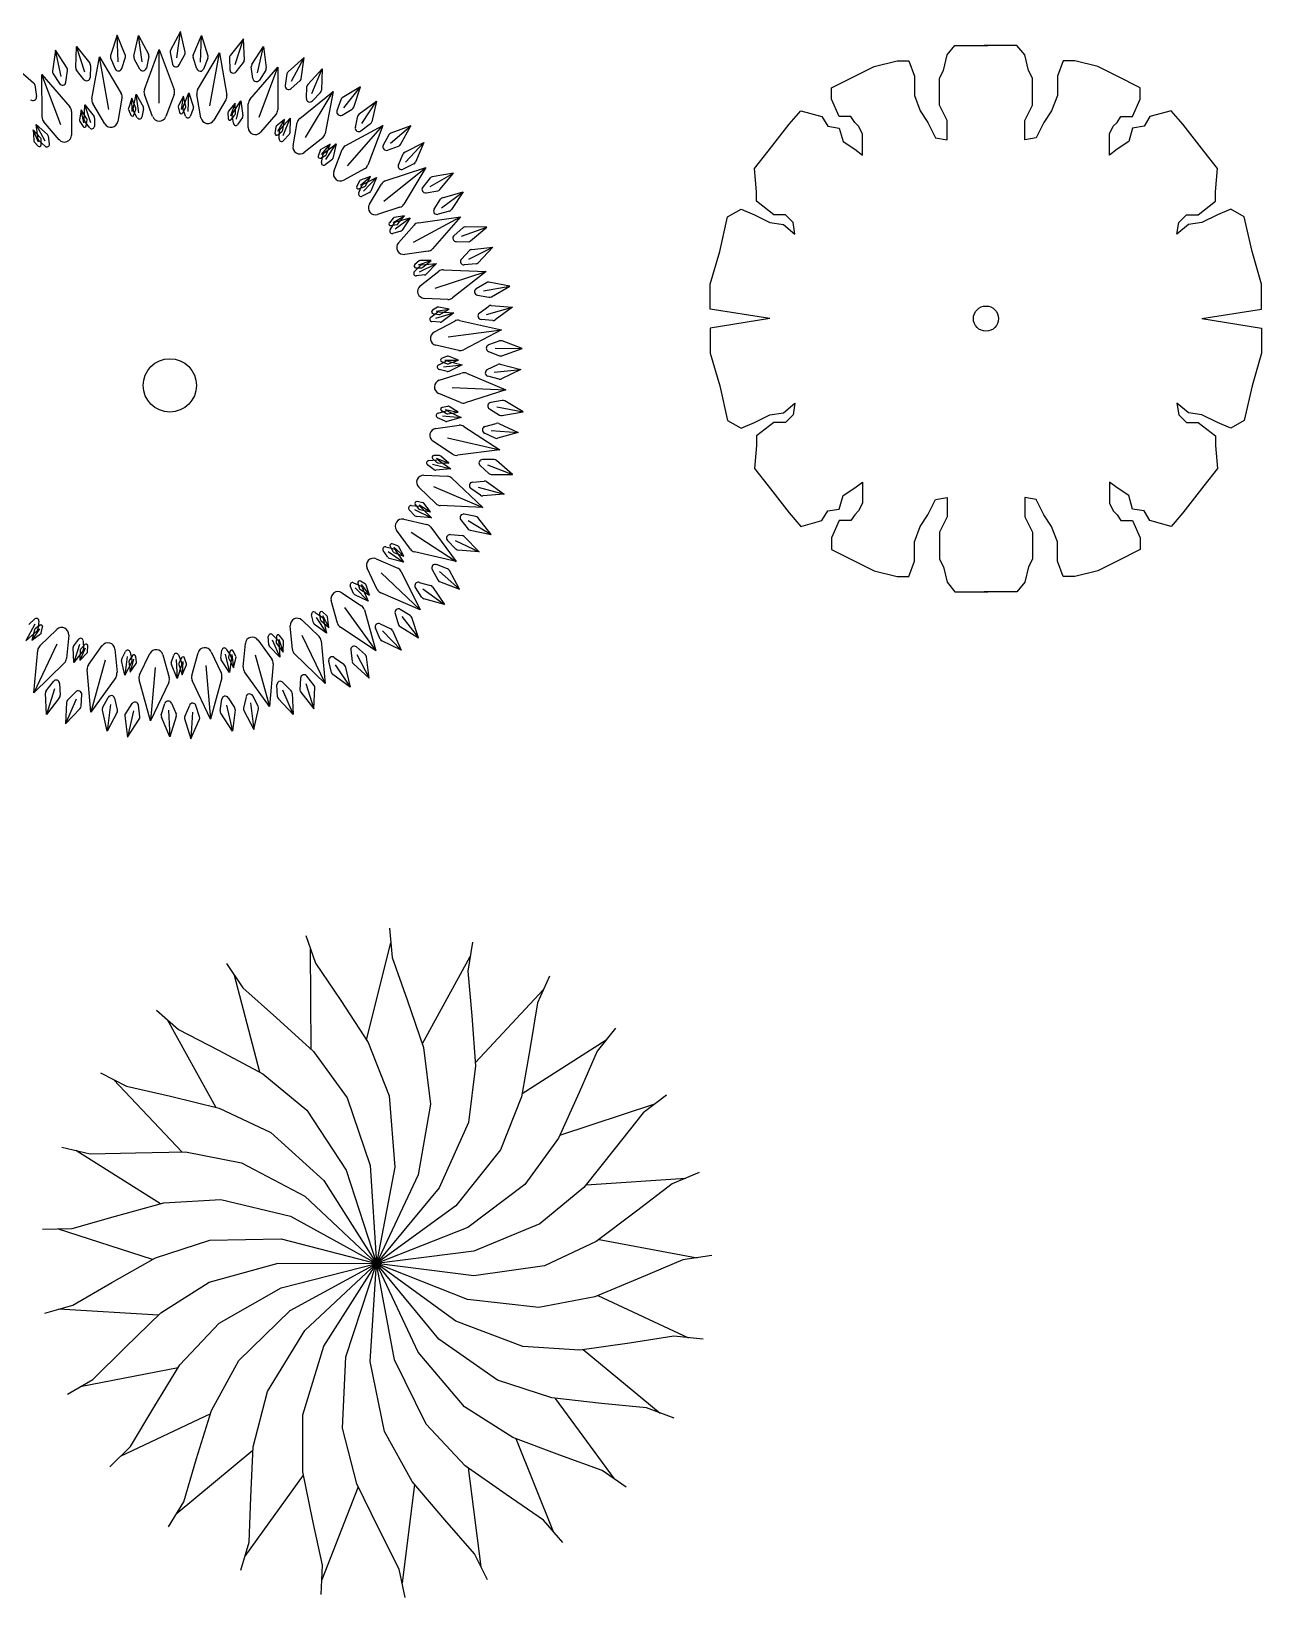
# Model space of a CAD drawing. Extents: x 186.4 to 233.1, y 208.5 to 248.3.
# Drawn here: x 198.89 to 216.5, y 208.46 to 230.87 of the extents above; entities that cross this region are included whole.
import ezdxf

# ---------------------------------------------------------------- set-up
doc = ezdxf.new("R2010")
doc.units = 0
doc.header["$MEASUREMENT"] = 0
doc.layers.get('0').update_dxf_attribs({"linetype": 'CONTINUOUS'})

msp = doc.modelspace()

# ---------------------------------------------------------------- linework, layer by layer
for p, q in [((201.026, 230.873), (200.881, 230.604)), ((200.972, 230.493), (201.026, 230.873)), ((201.091, 230.574), (201.026, 230.873)), ((199.526, 230.349), (199.536, 230.654)), ((199.657, 230.29), (199.536, 230.654)), ((199.536, 230.654), (199.727, 230.416)), ((200.119, 230.819), (200.024, 230.529)), ((200.134, 230.435), (200.119, 230.819)), ((200.236, 230.537), (200.119, 230.819)), ((200.358, 230.516), (200.423, 230.815)), ((200.477, 230.435), (200.423, 230.815)), ((200.423, 230.815), (200.568, 230.546)), ((201.208, 230.533), (201.324, 230.815)), ((201.31, 230.432), (201.324, 230.815)), ((201.324, 230.815), (201.419, 230.525)), ((201.928, 230.765), (201.737, 230.526)), ((201.807, 230.4), (201.928, 230.765)), ((201.939, 230.459), (201.928, 230.765)), ((202.046, 230.397), (202.211, 230.654)), ((202.128, 230.279), (202.211, 230.654)), ((202.211, 230.654), (202.253, 230.351)), ((199.237, 230.604), (199.195, 230.301)), ((199.319, 230.229), (199.237, 230.604)), ((199.402, 230.347), (199.237, 230.604)), ((199.759, 229.908), (199.865, 230.51)), ((200.002, 229.754), (199.865, 230.51)), ((199.865, 230.51), (200.176, 229.983)), ((200.026, 230.494), (200.091, 230.338)), ((200.184, 230.342), (200.237, 230.502)), ((200.444, 230.334), (200.363, 230.482)), ((200.509, 230.041), (200.721, 230.615)), ((200.573, 230.512), (200.537, 230.347)), ((200.721, 229.847), (200.721, 230.615)), ((200.721, 230.615), (200.933, 230.041)), ((200.876, 230.57), (200.912, 230.405)), ((201.005, 230.392), (201.086, 230.54)), ((201.259, 230.338), (201.206, 230.498)), ((201.271, 230.038), (201.582, 230.565)), ((201.418, 230.49), (201.353, 230.334)), ((201.445, 229.809), (201.582, 230.565)), ((201.582, 230.565), (201.688, 229.962)), ((201.726, 230.493), (201.733, 230.324)), ((201.821, 230.295), (201.927, 230.426)), ((202.797, 230.497), (202.566, 230.296)), ((202.612, 230.16), (202.797, 230.497)), ((202.752, 230.194), (202.797, 230.497)), ((198.692, 230.338), (198.923, 230.137)), ((199.311, 229.535), (199.042, 230.254)), ((199.042, 230.254), (199.442, 229.792)), ((199.045, 229.643), (199.042, 230.254)), ((199.202, 230.267), (199.294, 230.125)), ((199.386, 230.146), (199.409, 230.313)), ((199.643, 230.184), (199.537, 230.316)), ((199.738, 230.383), (199.732, 230.214)), ((202.02, 229.899), (202.42, 230.362)), ((202.062, 230.196), (202.038, 230.363)), ((202.15, 229.643), (202.42, 230.362)), ((202.245, 230.317), (202.154, 230.176)), ((202.42, 230.362), (202.417, 229.75)), ((202.549, 230.265), (202.525, 230.098)), ((202.847, 230.114), (203.055, 230.338)), ((202.907, 229.983), (203.055, 230.338)), ((203.055, 230.338), (203.042, 230.032)), ((198.939, 230.106), (198.963, 229.939)), ((200.347, 229.765), (200.392, 229.974)), ((200.43, 229.708), (200.392, 229.974)), ((200.392, 229.974), (200.494, 229.786)), ((200.627, 229.655), (200.509, 229.971)), ((200.933, 229.971), (200.815, 229.655)), ((201.062, 229.795), (201.144, 229.993)), ((201.133, 229.724), (201.144, 229.993)), ((201.144, 229.993), (201.21, 229.79)), ((201.318, 229.637), (201.258, 229.969)), ((202.607, 230.053), (202.735, 230.163)), ((202.732, 229.628), (203.208, 230.012)), ((202.814, 229.353), (203.208, 230.012)), ((202.827, 229.913), (202.833, 230.082)), ((203.029, 230), (202.913, 229.877)), ((203.208, 230.012), (203.096, 229.411)), ((203.603, 230.078), (203.34, 229.921)), ((203.362, 229.779), (203.603, 230.078)), ((203.505, 229.788), (203.603, 230.078)), ((199.602, 229.752), (199.582, 229.6)), ((199.644, 229.564), (199.602, 229.752)), ((199.685, 229.623), (199.602, 229.752)), ((199.649, 229.607), (199.656, 229.821)), ((199.74, 229.566), (199.656, 229.821)), ((199.656, 229.821), (199.789, 229.654)), ((199.944, 229.549), (199.771, 229.839)), ((200.188, 229.915), (200.129, 229.583)), ((200.327, 229.915), (200.28, 229.77)), ((200.28, 229.753), (200.313, 229.675)), ((200.335, 229.724), (200.327, 229.915)), ((200.386, 229.774), (200.327, 229.915)), ((200.407, 229.637), (200.35, 229.741)), ((200.36, 229.677), (200.386, 229.757)), ((200.497, 229.762), (200.472, 229.646)), ((200.994, 229.795), (201.013, 229.713)), ((201.07, 229.947), (200.997, 229.812)), ((201.042, 229.757), (201.07, 229.947)), ((201.059, 229.706), (201.099, 229.78)), ((201.098, 229.659), (201.061, 229.771)), ((201.102, 229.797), (201.07, 229.947)), ((201.209, 229.765), (201.164, 229.656)), ((201.675, 229.894), (201.503, 229.604)), ((201.806, 229.845), (201.71, 229.726)), ((201.745, 229.663), (201.806, 229.845)), ((201.771, 229.697), (201.887, 229.878)), ((201.811, 229.693), (201.806, 229.845)), ((201.829, 229.615), (201.887, 229.878)), ((201.887, 229.878), (201.916, 229.665)), ((201.995, 229.496), (201.995, 229.834)), ((203.318, 229.894), (203.265, 229.734)), ((203.338, 229.675), (203.483, 229.761)), ((203.584, 229.692), (203.829, 229.875)), ((203.62, 229.553), (203.829, 229.875)), ((203.829, 229.875), (203.762, 229.577)), ((199.087, 229.303), (198.958, 229.539)), ((198.958, 229.539), (199.12, 229.399)), ((198.99, 229.327), (198.958, 229.539)), ((199.291, 229.323), (199.069, 229.578)), ((199.466, 229.727), (199.466, 229.389)), ((199.585, 229.583), (199.631, 229.513)), ((199.73, 229.492), (199.656, 229.584)), ((199.677, 229.523), (199.689, 229.606)), ((199.797, 229.631), (199.793, 229.513)), ((201.705, 229.709), (201.708, 229.625)), ((201.752, 229.61), (201.805, 229.676)), ((201.782, 229.557), (201.766, 229.674)), ((201.911, 229.642), (201.846, 229.543)), ((202.392, 229.685), (202.17, 229.43)), ((202.512, 229.614), (202.396, 229.514)), ((202.419, 229.446), (202.512, 229.614)), ((202.451, 229.475), (202.597, 229.631)), ((202.489, 229.463), (202.512, 229.614)), ((202.493, 229.383), (202.597, 229.631)), ((202.597, 229.631), (202.588, 229.417)), ((202.636, 229.237), (202.696, 229.569)), ((203.384, 229.235), (203.922, 229.528)), ((203.416, 228.949), (203.922, 229.528)), ((203.528, 229.498), (203.565, 229.663)), ((203.743, 229.548), (203.607, 229.447)), ((203.922, 229.528), (203.704, 228.956)), ((204.031, 229.271), (204.322, 229.522)), ((204.322, 229.522), (204.035, 229.415)), ((204.174, 229.254), (204.322, 229.522)), ((198.993, 229.285), (198.919, 229.462)), ((198.919, 229.462), (198.925, 229.309)), ((199.023, 229.35), (198.919, 229.462)), ((198.932, 229.293), (198.99, 229.231)), ((199.091, 229.229), (199.001, 229.306)), ((199.033, 229.249), (199.03, 229.334)), ((199.132, 229.377), (199.148, 229.26)), ((202.388, 229.498), (202.376, 229.415)), ((202.417, 229.392), (202.481, 229.447)), ((202.437, 229.334), (202.442, 229.452)), ((202.579, 229.395), (202.498, 229.309)), ((203.06, 229.351), (202.796, 229.14)), ((204.009, 229.392), (203.928, 229.244)), ((204.234, 229.146), (204.508, 229.282)), ((204.245, 229.003), (204.508, 229.282)), ((204.508, 229.282), (204.388, 229.001)), ((203.023, 229.169), (202.996, 229.089)), ((203.032, 229.059), (203.105, 229.102)), ((203.165, 229.26), (203.034, 229.182)), ((203.042, 228.998), (203.067, 229.114)), ((203.044, 229.111), (203.165, 229.26)), ((203.081, 229.134), (203.252, 229.262)), ((203.106, 229.037), (203.252, 229.262)), ((203.116, 229.115), (203.165, 229.26)), ((203.252, 229.262), (203.205, 229.053)), ((203.22, 228.867), (203.339, 229.183)), ((203.989, 229.173), (204.147, 229.231)), ((204.145, 228.965), (204.21, 229.121)), ((203.192, 229.033), (203.097, 228.963)), ((203.658, 228.904), (203.361, 228.744)), ((203.936, 228.445), (204.537, 228.924)), ((203.956, 228.732), (204.537, 228.924)), ((204.364, 228.975), (204.213, 228.901)), ((204.537, 228.924), (204.221, 228.4)), ((204.599, 228.652), (204.93, 228.846)), ((204.93, 228.846), (204.629, 228.792)), ((204.736, 228.609), (204.93, 228.846)), ((203.588, 228.731), (203.548, 228.657)), ((203.577, 228.56), (203.622, 228.669)), ((203.578, 228.621), (203.657, 228.651)), ((203.599, 228.67), (203.745, 228.796)), ((203.745, 228.796), (203.602, 228.742)), ((203.639, 228.686), (203.831, 228.782)), ((203.646, 228.586), (203.831, 228.782)), ((203.671, 228.662), (203.745, 228.796)), ((203.728, 228.399), (203.902, 228.688)), ((203.831, 228.782), (203.747, 228.585)), ((204.599, 228.775), (204.492, 228.643)), ((203.73, 228.567), (203.624, 228.515)), ((204.54, 228.563), (204.706, 228.592)), ((204.656, 228.33), (204.748, 228.471)), ((204.761, 228.349), (205.07, 228.577)), ((204.776, 228.492), (205.07, 228.577)), ((205.07, 228.577), (204.902, 228.322)), ((204.166, 228.357), (203.845, 228.252)), ((204.067, 228.199), (204.014, 228.133)), ((204.067, 228.138), (204.232, 228.235)), ((204.232, 228.235), (204.082, 228.208)), ((204.098, 228.046), (204.314, 228.206)), ((204.109, 228.146), (204.314, 228.206)), ((204.135, 228.117), (204.232, 228.235)), ((204.314, 228.206), (204.197, 228.027)), ((204.358, 227.856), (205.034, 228.219)), ((204.429, 228.134), (205.034, 228.219)), ((205.034, 228.219), (204.63, 227.761)), ((204.874, 228.301), (204.712, 228.255)), ((204.025, 228.033), (204.089, 228.132)), ((204.037, 228.093), (204.12, 228.108)), ((204.177, 228.012), (204.064, 227.98)), ((204.145, 227.847), (204.367, 228.101)), ((205.068, 228.062), (204.94, 227.952)), ((205.047, 227.941), (205.407, 228.073)), ((205.407, 228.073), (205.101, 228.074)), ((205.174, 227.875), (205.407, 228.073)), ((204.568, 227.728), (204.234, 227.682)), ((204.973, 227.864), (205.142, 227.863)), ((205.046, 227.614), (205.162, 227.737)), ((205.152, 227.614), (205.497, 227.783)), ((205.193, 227.752), (205.497, 227.783)), ((205.497, 227.783), (205.286, 227.562)), ((204.371, 227.434), (204.453, 227.52)), ((204.442, 227.59), (204.378, 227.535)), ((204.395, 227.491), (204.479, 227.491)), ((204.432, 227.53), (204.612, 227.596)), ((204.446, 227.434), (204.687, 227.553)), ((204.612, 227.596), (204.459, 227.596)), ((204.474, 227.531), (204.687, 227.553)), ((204.495, 227.497), (204.612, 227.596)), ((204.687, 227.553), (204.54, 227.398)), ((205.255, 227.547), (205.087, 227.53)), ((204.518, 227.387), (204.4, 227.376)), ((204.457, 227.23), (204.721, 227.44)), ((204.668, 227.2), (205.398, 227.438)), ((204.787, 227.462), (205.398, 227.438)), ((205.398, 227.438), (204.918, 227.059)), ((205.404, 227.276), (205.258, 227.191)), ((205.739, 227.227), (205.438, 227.282)), ((204.852, 227.037), (204.515, 227.052)), ((205.274, 227.099), (205.44, 227.068)), ((205.36, 227.161), (205.739, 227.227)), ((205.474, 227.074), (205.739, 227.227)), ((204.606, 226.784), (204.701, 226.854)), ((204.704, 226.924), (204.631, 226.882)), ((204.639, 226.836), (204.722, 226.82)), ((204.679, 226.77), (204.938, 226.844)), ((204.682, 226.867), (204.871, 226.9)), ((204.871, 226.9), (204.721, 226.927)), ((204.724, 226.86), (204.938, 226.844)), ((204.739, 226.823), (204.871, 226.9)), ((204.938, 226.844), (204.765, 226.718)), ((205.301, 226.84), (205.437, 226.94)), ((205.406, 226.821), (205.776, 226.926)), ((205.471, 226.95), (205.776, 226.926)), ((205.776, 226.926), (205.529, 226.746)), ((204.741, 226.711), (204.624, 226.721)), ((204.653, 226.568), (204.951, 226.727)), ((204.856, 226.5), (205.617, 226.604)), ((205.02, 226.737), (205.617, 226.604)), ((205.617, 226.604), (205.077, 226.316)), ((205.495, 226.736), (205.327, 226.75)), ((205.008, 226.307), (204.678, 226.382)), ((205.593, 226.444), (205.435, 226.386)), ((205.914, 226.336), (205.628, 226.444)), ((204.72, 226.102), (204.826, 226.153)), ((204.841, 226.223), (204.762, 226.194)), ((204.762, 226.147), (204.841, 226.117)), ((204.81, 226.17), (205.002, 226.168)), ((204.851, 226.156), (205.058, 226.101)), ((204.858, 226.116), (205.002, 226.168)), ((205.002, 226.168), (204.859, 226.223)), ((205.434, 226.292), (205.592, 226.232)), ((205.53, 226.338), (205.914, 226.336)), ((205.626, 226.232), (205.914, 226.336)), ((204.841, 226.006), (204.726, 226.036)), ((204.728, 225.88), (205.049, 225.984)), ((204.79, 226.075), (205.058, 226.101)), ((205.058, 226.101), (204.865, 226.008)), ((205.119, 225.981), (205.683, 225.744)), ((205.415, 226.033), (205.566, 226.107)), ((205.587, 225.896), (205.424, 225.94)), ((205.514, 225.996), (205.897, 226.033)), ((205.601, 226.11), (205.897, 226.033)), ((205.897, 226.033), (205.621, 225.899)), ((204.915, 225.778), (205.683, 225.744)), ((205.683, 225.744), (205.1, 225.558)), ((205.03, 225.561), (204.72, 225.693)), ((204.852, 225.507), (204.769, 225.493)), ((205, 225.426), (204.869, 225.504)), ((205.447, 225.47), (205.592, 225.383)), ((205.631, 225.591), (205.465, 225.562)), ((205.55, 225.498), (205.927, 225.427)), ((205.927, 225.427), (205.665, 225.585)), ((204.812, 225.294), (204.705, 225.345)), ((204.711, 225.41), (204.825, 225.442)), ((204.76, 225.447), (204.832, 225.403)), ((204.775, 225.372), (205.043, 225.35)), ((204.811, 225.461), (205, 225.426)), ((205.043, 225.35), (204.837, 225.292)), ((204.849, 225.44), (205.043, 225.35)), ((204.849, 225.4), (205, 225.426)), ((205.382, 225.218), (205.544, 225.264)), ((205.579, 225.261), (205.856, 225.132)), ((205.626, 225.376), (205.927, 225.427)), ((204.679, 225.191), (205.014, 225.236)), ((204.845, 225.057), (205.594, 224.886)), ((205.082, 225.22), (205.594, 224.886)), ((205.527, 225.053), (205.374, 225.125)), ((205.473, 225.164), (205.856, 225.132)), ((205.856, 225.132), (205.561, 225.05)), ((204.92, 224.823), (204.638, 225.008)), ((204.734, 224.802), (204.65, 224.803)), ((205.594, 224.886), (204.988, 224.807)), ((204.657, 224.599), (204.561, 224.668)), ((204.578, 224.731), (204.696, 224.742)), ((204.633, 224.759), (204.696, 224.703)), ((204.634, 224.682), (204.894, 224.612)), ((204.894, 224.612), (204.681, 224.593)), ((204.686, 224.764), (204.866, 224.695)), ((204.713, 224.697), (204.866, 224.695)), ((204.719, 224.736), (204.894, 224.612)), ((204.866, 224.695), (204.751, 224.796)), ((205.314, 224.659), (205.44, 224.547)), ((205.516, 224.745), (205.347, 224.746)), ((205.42, 224.668), (205.778, 224.531)), ((205.778, 224.531), (205.548, 224.732)), ((204.508, 224.521), (204.845, 224.506)), ((204.647, 224.36), (205.354, 224.058)), ((204.909, 224.478), (205.354, 224.058)), ((205.204, 224.423), (205.372, 224.439)), ((205.285, 224.353), (205.655, 224.253)), ((205.406, 224.43), (205.655, 224.253)), ((205.473, 224.534), (205.778, 224.531)), ((204.493, 224.129), (204.41, 224.144)), ((204.679, 224.116), (204.435, 224.349)), ((205.317, 224.234), (205.18, 224.332)), ((205.655, 224.253), (205.351, 224.225)), ((204.381, 223.943), (204.298, 224.028)), ((204.327, 224.087), (204.444, 224.077)), ((204.373, 224.029), (204.616, 223.914)), ((204.386, 224.104), (204.438, 224.038)), ((204.616, 223.914), (204.403, 223.932)), ((204.439, 224.099), (204.603, 224)), ((204.453, 224.029), (204.603, 224)), ((204.466, 224.067), (204.616, 223.914)), ((204.603, 224), (204.508, 224.12)), ((205.354, 224.058), (204.743, 224.088)), ((205.252, 223.933), (205.086, 223.965)), ((205.472, 223.675), (205.281, 223.915)), ((204.316, 223.464), (204.117, 223.737)), ((204.22, 223.893), (204.549, 223.817)), ((204.328, 223.709), (204.969, 223.286)), ((204.607, 223.779), (204.969, 223.286)), ((205.037, 223.884), (205.142, 223.752)), ((205.143, 223.875), (205.472, 223.675)), ((205.171, 223.734), (205.472, 223.675)), ((203.964, 223.498), (204.078, 223.467)), ((204.025, 223.505), (204.065, 223.43)), ((204.135, 223.509), (204.056, 223.54)), ((204.076, 223.49), (204.22, 223.363)), ((204.098, 223.453), (204.218, 223.276)), ((204.22, 223.363), (204.148, 223.498)), ((204.965, 223.466), (204.847, 223.587)), ((204.887, 223.672), (205.056, 223.658)), ((204.954, 223.588), (205.301, 223.424)), ((205.087, 223.643), (205.301, 223.424)), ((203.825, 223.326), (204.135, 223.193)), ((203.992, 223.347), (203.926, 223.445)), ((203.999, 223.432), (204.218, 223.276)), ((204.218, 223.276), (204.011, 223.332)), ((204.078, 223.418), (204.22, 223.363)), ((204.969, 223.286), (204.374, 223.425)), ((204.847, 223.181), (204.689, 223.242)), ((205.301, 223.424), (204.996, 223.451)), ((203.672, 222.964), (203.6, 223.008)), ((203.842, 222.887), (203.695, 223.191)), ((203.898, 223.126), (204.453, 222.595)), ((204.185, 223.145), (204.453, 222.595)), ((204.627, 223.172), (204.706, 223.023)), ((204.73, 223.143), (205.017, 222.889)), ((205.017, 222.889), (204.873, 223.158)), ((203.334, 222.839), (203.616, 222.653)), ((203.502, 222.829), (203.455, 222.938)), ((203.502, 222.983), (203.609, 222.933)), ((203.712, 222.719), (203.519, 222.812)), ((203.525, 222.912), (203.712, 222.719)), ((203.563, 222.979), (203.589, 222.898)), ((203.6, 222.885), (203.73, 222.805)), ((203.611, 222.956), (203.73, 222.805)), ((203.626, 222.915), (203.712, 222.719)), ((203.73, 222.805), (203.683, 222.95)), ((204.453, 222.595), (203.892, 222.838)), ((204.481, 222.773), (204.387, 222.913)), ((204.442, 222.989), (204.605, 222.945)), ((204.492, 222.895), (204.805, 222.672)), ((204.633, 222.925), (204.805, 222.672)), ((204.732, 223), (205.017, 222.889)), ((202.955, 222.559), (203.051, 222.49)), ((203.119, 222.51), (203.056, 222.566)), ((203.273, 222.404), (203.182, 222.729)), ((203.371, 222.629), (203.822, 222.008)), ((203.657, 222.596), (203.822, 222.008)), ((204.314, 222.514), (204.17, 222.602)), ((204.805, 222.672), (204.51, 222.753)), ((198.939, 222.391), (198.814, 222.153)), ((198.853, 222.387), (198.942, 222.465)), ((199.015, 222.375), (198.946, 222.326)), ((199, 222.435), (198.985, 222.318)), ((199.034, 222.267), (199.053, 222.349)), ((202.626, 222.03), (202.596, 222.366)), ((202.765, 222.447), (203.008, 222.214)), ((202.928, 222.408), (202.901, 222.523)), ((203.115, 222.262), (202.942, 222.388)), ((202.965, 222.485), (203.115, 222.262)), ((203.015, 222.544), (203.026, 222.46)), ((203.034, 222.445), (203.148, 222.343)), ((203.058, 222.513), (203.148, 222.343)), ((203.065, 222.47), (203.115, 222.262)), ((203.148, 222.343), (203.128, 222.494)), ((203.822, 222.008), (203.314, 222.347)), ((203.881, 222.178), (203.814, 222.332)), ((203.881, 222.397), (204.034, 222.325)), ((204.096, 222.544), (204.147, 222.383)), ((204.169, 222.356), (204.429, 222.196)), ((204.192, 222.498), (204.429, 222.196)), ((204.429, 222.196), (204.335, 222.487)), ((198.973, 222.296), (198.814, 222.153)), ((199.007, 222.322), (198.9, 222.163)), ((198.936, 222.311), (198.9, 222.163)), ((198.9, 222.163), (199.024, 222.252)), ((199.013, 222.082), (199.257, 222.315)), ((199.426, 222.234), (199.395, 221.898)), ((199.497, 222.081), (199.57, 222.174)), ((199.632, 222.154), (199.638, 222.036)), ((201.924, 221.778), (201.954, 222.114)), ((202.134, 222.164), (202.332, 221.89)), ((202.288, 222.096), (202.282, 222.214)), ((202.339, 222.165), (202.446, 221.919)), ((202.342, 222.24), (202.424, 222.155)), ((202.398, 222.214), (202.394, 222.13)), ((202.399, 222.113), (202.493, 221.992)), ((202.434, 222.132), (202.446, 221.919)), ((202.435, 222.175), (202.493, 221.992)), ((202.495, 222.162), (202.443, 222.228)), ((202.493, 221.992), (202.5, 222.145)), ((202.763, 222.234), (203.096, 221.542)), ((203.039, 222.151), (203.096, 221.542)), ((204.182, 222.02), (203.906, 222.153)), ((203.914, 222.296), (204.182, 222.02)), ((204.058, 222.3), (204.182, 222.02)), ((199.258, 222.102), (198.925, 221.41)), ((198.925, 221.41), (198.983, 222.019)), ((199.499, 221.844), (199.489, 222.058)), ((199.581, 222.1), (199.499, 221.844)), ((199.631, 222.013), (199.499, 221.844)), ((199.66, 222.045), (199.583, 221.869)), ((199.592, 222.022), (199.583, 221.869)), ((199.583, 221.869), (199.689, 221.979)), ((199.657, 222.098), (199.599, 222.038)), ((199.696, 221.995), (199.7, 222.08)), ((199.708, 221.809), (199.906, 222.083)), ((200.087, 222.033), (200.117, 221.697)), ((200.184, 221.895), (200.239, 222)), ((200.263, 221.929), (200.229, 221.663)), ((200.339, 221.941), (200.292, 221.871)), ((200.304, 221.991), (200.331, 221.876)), ((200.351, 221.889), (200.307, 221.702)), ((200.395, 221.846), (200.385, 221.93)), ((200.441, 221.665), (200.587, 221.97)), ((200.774, 221.953), (200.863, 221.628)), ((200.894, 221.835), (200.929, 221.948)), ((200.995, 221.951), (201.042, 221.843)), ((201.038, 221.907), (201.004, 221.83)), ((201.11, 221.825), (201.085, 221.905)), ((201.187, 221.655), (201.277, 221.98)), ((201.463, 221.997), (201.609, 221.693)), ((201.603, 221.903), (201.617, 222.02)), ((201.665, 221.962), (201.726, 221.7)), ((201.681, 222.035), (201.747, 221.937)), ((201.732, 222), (201.712, 221.917)), ((201.715, 221.9), (201.786, 221.765)), ((201.753, 221.913), (201.726, 221.7)), ((201.761, 221.955), (201.786, 221.765)), ((201.818, 221.931), (201.778, 222.005)), ((201.786, 221.765), (201.82, 221.914)), ((202.095, 221.954), (202.299, 221.214)), ((202.446, 221.919), (202.298, 222.073)), ((203.096, 221.542), (202.656, 221.967)), ((203.224, 221.915), (203.361, 221.817)), ((203.462, 222.021), (203.483, 221.854)), ((203.671, 221.953), (203.544, 222.065)), ((203.548, 221.958), (203.727, 221.619)), ((203.727, 221.619), (203.687, 221.922)), ((199.365, 221.835), (198.925, 221.41)), ((199.741, 221.133), (199.69, 221.742)), ((199.946, 221.873), (199.741, 221.133)), ((200.229, 221.663), (200.181, 221.871)), ((200.328, 221.852), (200.229, 221.663)), ((200.288, 221.854), (200.307, 221.702)), ((200.307, 221.702), (200.391, 221.829)), ((200.663, 221.771), (200.594, 221.006)), ((200.979, 221.614), (200.895, 221.811)), ((200.965, 221.883), (200.979, 221.614)), ((201.043, 221.818), (200.979, 221.614)), ((201.004, 221.813), (201.049, 221.667)), ((201.059, 221.858), (201.049, 221.667)), ((201.049, 221.667), (201.109, 221.807)), ((201.387, 221.798), (201.456, 221.033)), ((201.726, 221.7), (201.608, 221.879)), ((202.299, 221.214), (201.942, 221.71)), ((202.351, 221.823), (202.299, 221.214)), ((203.185, 221.699), (203.146, 221.863)), ((203.452, 221.491), (203.204, 221.67)), ((203.238, 221.81), (203.452, 221.491)), ((203.381, 221.788), (203.452, 221.491)), ((203.499, 221.823), (203.727, 221.619)), ((199.103, 221.438), (199.207, 221.571)), ((199.222, 221.466), (199.106, 221.1)), ((199.296, 221.543), (199.305, 221.374)), ((200.098, 221.629), (199.741, 221.133)), ((200.594, 221.006), (200.434, 221.596)), ((200.857, 221.558), (200.594, 221.006)), ((201.456, 221.033), (201.193, 221.585)), ((201.616, 221.623), (201.456, 221.033)), ((202.414, 221.352), (202.405, 221.521)), ((202.487, 221.452), (202.64, 221.099)), ((202.491, 221.558), (202.609, 221.437)), ((202.744, 221.62), (202.735, 221.451)), ((202.818, 221.543), (202.934, 221.177)), ((202.937, 221.515), (202.833, 221.648)), ((202.934, 221.177), (202.948, 221.482)), ((199.106, 221.1), (199.092, 221.405)), ((199.294, 221.341), (199.106, 221.1)), ((199.532, 221.317), (199.378, 220.964)), ((199.396, 221.27), (199.378, 220.964)), ((199.527, 221.423), (199.41, 221.302)), ((199.604, 221.217), (199.613, 221.386)), ((199.911, 221.192), (199.99, 221.342)), ((200.024, 221.241), (199.975, 220.86)), ((200.083, 221.33), (200.121, 221.165)), ((200.331, 221.253), (200.238, 221.113)), ((200.444, 221.064), (200.423, 221.232)), ((200.751, 221.095), (200.801, 221.256)), ((200.895, 221.261), (200.962, 221.106)), ((201.153, 221.229), (201.086, 221.075)), ((201.298, 221.064), (201.247, 221.225)), ((201.594, 221.149), (201.615, 221.316)), ((201.683, 221.233), (201.771, 220.86)), ((201.706, 221.337), (201.8, 221.197)), ((201.966, 221.353), (201.928, 221.189)), ((202.025, 221.264), (202.074, 220.883)), ((202.138, 221.216), (202.059, 221.365)), ((202.64, 221.099), (202.428, 221.32)), ((202.623, 221.405), (202.64, 221.099)), ((202.746, 221.418), (202.934, 221.177)), ((199.378, 220.964), (199.59, 221.185)), ((199.975, 220.86), (199.907, 221.158)), ((200.117, 221.131), (199.975, 220.86)), ((200.229, 221.079), (200.267, 220.775)), ((200.355, 221.149), (200.267, 220.775)), ((200.267, 220.775), (200.436, 221.03)), ((200.873, 220.779), (200.752, 221.06)), ((200.853, 221.162), (200.873, 220.779)), ((200.964, 221.071), (200.873, 220.779)), ((201.084, 221.04), (201.175, 220.748)), ((201.195, 221.131), (201.175, 220.748)), ((201.175, 220.748), (201.296, 221.029)), ((201.771, 220.86), (201.602, 221.115)), ((201.808, 221.163), (201.771, 220.86)), ((201.932, 221.154), (202.074, 220.883)), ((202.074, 220.883), (202.142, 221.181)), ((202.819, 217.936), (202.958, 217.539)), ((204.018, 218.039), (204.054, 217.621)), ((202.893, 216.308), (202.888, 217.738)), ((203.685, 216.445), (204.036, 217.83)), ((204.486, 216.38), (205.17, 217.635)), ((205.204, 217.842), (205.135, 217.427)), ((201.683, 217.537), (201.917, 217.188)), ((202.958, 217.539), (203.318, 217.004)), ((204.054, 217.621), (204.269, 217.013)), ((205.135, 217.427), (205.193, 216.785)), ((202.16, 215.98), (201.8, 217.363)), ((201.917, 217.188), (202.399, 216.759)), ((206.305, 217.355), (206.135, 216.971)), ((203.318, 217.004), (203.711, 216.404)), ((204.269, 217.013), (204.501, 216.334)), ((205.245, 216.118), (206.22, 217.163)), ((206.135, 216.971), (206.03, 216.334)), ((200.683, 216.869), (200.996, 216.589)), ((202.399, 216.759), (202.929, 216.276)), ((205.193, 216.785), (205.249, 216.07)), ((201.532, 215.479), (200.839, 216.729)), ((200.996, 216.589), (201.569, 216.293)), ((207.25, 216.61), (206.989, 216.28)), ((201.569, 216.293), (202.203, 215.957)), ((203.711, 216.404), (204.012, 215.643)), ((204.501, 216.334), (204.603, 215.522)), ((206.03, 216.334), (205.907, 215.628)), ((205.915, 215.675), (207.119, 216.445)), ((202.929, 216.276), (203.409, 215.614)), ((205.249, 216.07), (205.146, 215.258)), ((206.989, 216.28), (206.73, 215.689)), ((199.88, 215.973), (200.253, 215.779)), ((201.048, 214.837), (200.066, 215.876)), ((202.203, 215.957), (202.833, 215.435)), ((200.253, 215.779), (200.882, 215.635)), ((200.882, 215.635), (201.579, 215.467)), ((203.409, 215.614), (203.742, 214.645)), ((204.012, 215.643), (204.093, 214.622)), ((205.907, 215.628), (205.605, 214.867)), ((206.73, 215.689), (206.435, 215.036)), ((207.979, 215.653), (207.645, 215.399)), ((201.579, 215.467), (202.319, 215.118)), ((202.833, 215.435), (203.396, 214.579)), ((204.603, 215.522), (204.428, 214.513)), ((206.455, 215.08), (207.812, 215.526)), ((207.645, 215.399), (207.247, 214.891)), ((205.146, 215.258), (204.725, 214.324)), ((202.319, 215.118), (203.077, 214.43)), ((206.435, 215.036), (205.953, 214.374)), ((199.325, 214.905), (199.734, 214.81)), ((200.739, 214.096), (199.53, 214.858)), ((199.734, 214.81), (200.38, 214.827)), ((200.38, 214.827), (201.096, 214.838)), ((201.096, 214.838), (201.9, 214.684)), ((205.605, 214.867), (204.966, 214.067)), ((207.247, 214.891), (206.799, 214.331)), ((201.9, 214.684), (202.806, 214.206)), ((203.396, 214.579), (203.828, 213.243)), ((203.742, 214.645), (203.828, 213.243)), ((204.093, 214.622), (203.828, 213.243)), ((204.428, 214.513), (203.828, 213.243)), ((208.448, 214.545), (208.062, 214.382)), ((203.077, 214.43), (203.828, 213.243)), ((204.725, 214.324), (203.828, 213.243)), ((205.953, 214.374), (205.135, 213.759)), ((206.799, 214.331), (206.168, 213.81)), ((206.829, 214.369), (208.255, 214.464)), ((208.062, 214.382), (207.55, 213.989)), ((200.094, 213.919), (200.786, 214.109)), ((200.786, 214.109), (201.602, 214.159)), ((201.602, 214.159), (202.598, 213.921)), ((202.806, 214.206), (203.828, 213.243)), ((204.966, 214.067), (203.828, 213.243)), ((199.473, 213.743), (200.094, 213.919)), ((202.598, 213.921), (203.828, 213.243)), ((207.55, 213.989), (206.976, 213.559)), ((199.053, 213.733), (199.473, 213.743)), ((200.624, 213.301), (199.263, 213.738)), ((201.444, 213.577), (202.468, 213.594)), ((202.468, 213.594), (203.828, 213.243)), ((205.135, 213.759), (203.828, 213.243)), ((206.168, 213.81), (205.222, 213.418)), ((200.666, 213.325), (201.444, 213.577)), ((205.222, 213.418), (203.828, 213.243)), ((206.976, 213.559), (206.236, 213.211)), ((207.015, 213.587), (208.419, 213.324)), ((200.043, 212.97), (200.666, 213.325)), ((201.436, 212.973), (202.424, 213.245)), ((202.424, 213.245), (203.828, 213.243)), ((202.468, 212.895), (203.828, 213.243)), ((202.597, 212.568), (203.828, 213.243)), ((202.804, 212.283), (203.828, 213.243)), ((203.075, 212.058), (203.828, 213.243)), ((203.393, 211.908), (203.828, 213.243)), ((203.739, 211.841), (203.828, 213.243)), ((204.722, 212.16), (203.828, 213.243)), ((204.425, 211.972), (203.828, 213.243)), ((204.09, 211.863), (203.828, 213.243)), ((205.222, 213.066), (203.828, 213.243)), ((205.134, 212.725), (203.828, 213.243)), ((204.964, 212.416), (203.828, 213.243)), ((206.236, 213.211), (205.222, 213.066)), ((208.212, 213.293), (207.618, 213.04)), ((208.627, 213.355), (208.212, 213.293)), ((199.486, 212.644), (200.043, 212.97)), ((200.745, 212.536), (201.436, 212.973)), ((207.618, 213.04), (206.956, 212.766)), ((201.578, 212.387), (202.468, 212.895)), ((206.152, 212.613), (205.134, 212.725)), ((206.956, 212.766), (206.152, 212.613)), ((207, 212.784), (208.295, 212.18)), ((199.082, 212.53), (199.486, 212.644)), ((200.71, 212.502), (199.284, 212.587)), ((200.23, 212.037), (200.745, 212.536)), ((201.862, 211.854), (202.597, 212.568)), ((201.018, 211.791), (201.578, 212.387)), ((202.269, 211.409), (202.804, 212.283)), ((205.922, 212.055), (204.964, 212.416)), ((199.771, 211.583), (200.23, 212.037)), ((202.774, 211.079), (203.075, 212.058)), ((205.561, 211.572), (204.722, 212.16)), ((206.739, 212.003), (205.922, 212.055)), ((207.449, 212.104), (206.739, 212.003)), ((208.087, 212.202), (207.449, 212.104)), ((208.504, 212.159), (208.087, 212.202)), ((201.467, 211.138), (201.862, 211.854)), ((203.346, 210.885), (203.393, 211.908)), ((203.947, 210.839), (203.739, 211.841)), ((204.541, 210.944), (204.09, 211.863)), ((205.091, 211.193), (204.425, 211.972)), ((206.787, 212.01), (207.891, 211.103)), ((199.408, 211.372), (199.771, 211.583)), ((200.993, 211.75), (199.59, 211.477)), ((200.643, 211.18), (201.018, 211.791)), ((202.065, 210.617), (202.269, 211.409)), ((206.339, 211.318), (205.561, 211.572)), ((200.312, 210.626), (200.643, 211.18)), ((201.256, 210.452), (201.467, 211.138)), ((205.781, 210.754), (205.091, 211.193)), ((207.052, 211.239), (206.339, 211.318)), ((206.387, 211.313), (207.231, 210.16)), ((207.694, 211.175), (207.052, 211.239)), ((208.088, 211.03), (207.694, 211.175)), ((201.453, 211.092), (200.162, 210.479)), ((202.774, 210.261), (202.774, 211.079)), ((205.101, 210.347), (204.541, 210.944)), ((203.548, 210.092), (203.346, 210.885)), ((204.341, 210.121), (203.947, 210.839)), ((206.452, 210.501), (205.781, 210.754)), ((205.826, 210.737), (206.357, 209.41)), ((200.012, 210.331), (200.312, 210.626)), ((202.063, 210.568), (200.965, 209.654)), ((202.031, 209.9), (202.065, 210.617)), ((207.058, 210.279), (206.452, 210.501)), ((201.073, 209.834), (201.256, 210.452)), ((202.919, 209.559), (202.774, 210.261)), ((205.688, 209.935), (205.101, 210.347)), ((205.141, 210.319), (205.324, 208.902)), ((207.404, 210.04), (207.058, 210.279)), ((202.783, 210.213), (201.947, 209.054)), ((203.57, 210.049), (203.048, 208.718)), ((203.864, 209.448), (203.548, 210.092)), ((204.372, 210.085), (204.198, 208.666)), ((204.806, 209.576), (204.341, 210.121)), ((200.856, 209.474), (201.073, 209.834)), ((202.007, 209.255), (202.031, 209.9)), ((206.22, 209.569), (205.688, 209.935)), ((203.056, 208.928), (202.919, 209.559)), ((205.231, 209.09), (204.806, 209.576)), ((206.495, 209.252), (206.22, 209.569)), ((204.154, 208.871), (203.864, 209.448)), ((201.887, 208.853), (202.007, 209.255)), ((203.04, 208.508), (203.056, 208.928)), ((205.418, 208.714), (205.231, 209.09)), ((204.242, 208.461), (204.154, 208.871))]:
    msp.add_line(p, q)
for points in [[(209.461, 226.763), (208.606, 226.899), (208.606, 227.257), (208.744, 227.725), (208.854, 228.221), (209.047, 228.331), (209.24, 228.249), (209.461, 228.138), (209.654, 228.111), (209.819, 227.973), (209.792, 228.138), (209.681, 228.249), (209.516, 228.249), (209.268, 228.441), (209.268, 228.579), (209.24, 228.91), (209.433, 229.157), (209.736, 229.543), (209.902, 229.736), (210.205, 229.653), (210.288, 229.515), (210.453, 229.488), (210.509, 229.295), (210.674, 229.185), (210.784, 229.102), (210.784, 229.24), (210.784, 229.405), (210.729, 229.515), (210.674, 229.571), (210.619, 229.653), (210.453, 229.653), (210.343, 229.901), (210.343, 230.066), (210.674, 230.232), (210.95, 230.369), (211.281, 230.452), (211.446, 230.452), (211.529, 230.232), (211.529, 229.956), (211.612, 229.736), (211.722, 229.571), (211.832, 229.35), (211.998, 229.323), (211.998, 229.488), (211.998, 229.571), (211.998, 229.598), (211.887, 229.818), (211.887, 230.039), (211.887, 230.204), (211.942, 230.314), (211.998, 230.535), (212.108, 230.672), (212.329, 230.672), (212.577, 230.672)], [(215.643, 226.763), (216.497, 226.899), (216.497, 227.257), (216.359, 227.725), (216.249, 228.221), (216.056, 228.331), (215.863, 228.249), (215.643, 228.138), (215.449, 228.111), (215.284, 227.973), (215.312, 228.138), (215.422, 228.249), (215.587, 228.249), (215.836, 228.441), (215.836, 228.579), (215.863, 228.91), (215.67, 229.157), (215.367, 229.543), (215.201, 229.736), (214.898, 229.653), (214.815, 229.515), (214.65, 229.488), (214.595, 229.295), (214.429, 229.185), (214.319, 229.102), (214.319, 229.24), (214.319, 229.405), (214.374, 229.515), (214.429, 229.571), (214.484, 229.653), (214.65, 229.653), (214.76, 229.901), (214.76, 230.066), (214.429, 230.232), (214.153, 230.369), (213.823, 230.452), (213.657, 230.452), (213.574, 230.232), (213.574, 229.956), (213.492, 229.736), (213.381, 229.571), (213.271, 229.35), (213.106, 229.323), (213.106, 229.488), (213.106, 229.571), (213.106, 229.598), (213.216, 229.818), (213.216, 230.039), (213.216, 230.204), (213.161, 230.314), (213.106, 230.535), (212.995, 230.672), (212.775, 230.672), (212.526, 230.672)], [(209.461, 226.763), (208.606, 226.626), (208.606, 226.268), (208.744, 225.8), (208.854, 225.304), (209.047, 225.194), (209.24, 225.277), (209.461, 225.387), (209.654, 225.414), (209.819, 225.552), (209.792, 225.387), (209.681, 225.277), (209.516, 225.277), (209.268, 225.084), (209.268, 224.946), (209.24, 224.616), (209.433, 224.368), (209.736, 223.982), (209.902, 223.789), (210.205, 223.872), (210.288, 224.01), (210.453, 224.037), (210.509, 224.23), (210.674, 224.34), (210.784, 224.423), (210.784, 224.285), (210.784, 224.12), (210.729, 224.01), (210.674, 223.955), (210.619, 223.872), (210.453, 223.872), (210.343, 223.624), (210.343, 223.459), (210.674, 223.294), (210.95, 223.156), (211.281, 223.073), (211.446, 223.073), (211.529, 223.294), (211.529, 223.569), (211.612, 223.789), (211.722, 223.955), (211.832, 224.175), (211.998, 224.202), (211.998, 224.037), (211.998, 223.955), (211.998, 223.927), (211.887, 223.707), (211.887, 223.486), (211.887, 223.321), (211.942, 223.211), (211.998, 222.991), (212.108, 222.853), (212.329, 222.853), (212.577, 222.853)], [(215.643, 226.763), (216.497, 226.626), (216.497, 226.268), (216.359, 225.8), (216.249, 225.304), (216.056, 225.194), (215.863, 225.277), (215.643, 225.387), (215.449, 225.414), (215.284, 225.552), (215.312, 225.387), (215.422, 225.277), (215.587, 225.277), (215.836, 225.084), (215.836, 224.946), (215.863, 224.616), (215.67, 224.368), (215.367, 223.982), (215.201, 223.789), (214.898, 223.872), (214.815, 224.01), (214.65, 224.037), (214.595, 224.23), (214.429, 224.34), (214.319, 224.423), (214.319, 224.285), (214.319, 224.12), (214.374, 224.01), (214.429, 223.955), (214.484, 223.872), (214.65, 223.872), (214.76, 223.624), (214.76, 223.459), (214.429, 223.294), (214.153, 223.156), (213.823, 223.073), (213.657, 223.073), (213.574, 223.294), (213.574, 223.569), (213.492, 223.789), (213.381, 223.955), (213.271, 224.175), (213.106, 224.202), (213.106, 224.037), (213.106, 223.955), (213.106, 223.927), (213.216, 223.707), (213.216, 223.486), (213.216, 223.321), (213.161, 223.211), (213.106, 222.991), (212.995, 222.853), (212.775, 222.853), (212.526, 222.853)]]:
    msp.add_lwpolyline(points)
for centre, radius in [((212.552, 226.763), 0.18), ((200.873, 225.807), 0.382)]:
    msp.add_circle(centre, radius)
for centre, radius, start, end in [((199.688, 230.384), 0.05, 357.8955, 38.6881), ((200.072, 230.513), 0.05, 161.8834, 202.6759), ((200.19, 230.517), 0.05, 341.6592, 22.4517), ((200.407, 230.506), 0.05, 167.834, 208.6265), ((200.524, 230.523), 0.05, 347.6098, 28.4023), ((200.925, 230.581), 0.05, 151.5977, 192.3902), ((200.961, 230.416), 0.05, 192.3902, 331.3735), ((201.042, 230.564), 0.05, 331.3735, 12.166), ((201.254, 230.514), 0.05, 157.5483, 198.3408), ((201.372, 230.509), 0.05, 337.3241, 18.1166), ((201.776, 230.495), 0.05, 141.3119, 182.1045), ((201.889, 230.457), 0.05, 321.0878, 1.8803), ((199.244, 230.294), 0.05, 172.1691, 212.9616), ((199.36, 230.32), 0.05, 351.9449, 32.7375), ((199.576, 230.347), 0.05, 178.1197, 218.9122), ((199.682, 230.216), 0.05, 218.9122, 357.8955), ((200.137, 230.357), 0.05, 202.6759, 341.6592), ((200.488, 230.358), 0.05, 208.6265, 347.6098), ((201.307, 230.353), 0.05, 198.3408, 337.3241), ((201.783, 230.326), 0.05, 182.1045, 321.0878), ((202.088, 230.37), 0.05, 147.2625, 188.0551), ((202.112, 230.203), 0.05, 188.0551, 327.0384), ((202.203, 230.345), 0.05, 327.0384, 7.8309), ((202.599, 230.258), 0.05, 131.0262, 171.8187), ((202.703, 230.201), 0.05, 310.8021, 351.5946), ((198.89, 230.099), 0.05, 8.1813, 48.9738), ((199.336, 230.153), 0.05, 212.9616, 351.9449), ((200.09, 229.933), 0.1, 349.7774, 30.5699), ((200.603, 230.006), 0.1, 159.7158, 200.5083), ((200.839, 230.006), 0.1, 339.4917, 20.2842), ((201.357, 229.987), 0.1, 149.4301, 190.2226), ((201.59, 229.945), 0.1, 329.206, 9.9985), ((202.575, 230.091), 0.05, 171.8187, 310.8021), ((202.883, 230.08), 0.05, 136.9768, 177.7694), ((202.992, 230.034), 0.05, 316.7527, 357.5452), ((198.914, 229.932), 0.05, 229.1979, 8.1813), ((199.366, 229.726), 0.1, 0.0631, 40.8556), ((199.857, 229.89), 0.1, 170.0015, 210.794), ((200.303, 229.762), 0.025, 161.8834, 202.6759), ((200.381, 229.757), 0.035, 167.834, 208.6265), ((200.363, 229.765), 0.025, 341.6592, 22.4517), ((200.463, 229.769), 0.035, 347.6098, 28.4023), ((201.019, 229.801), 0.025, 151.5977, 192.3902), ((201.094, 229.782), 0.035, 157.5483, 198.3408), ((201.077, 229.792), 0.025, 331.3735, 12.166), ((201.177, 229.779), 0.035, 337.3241, 18.1166), ((202.095, 229.834), 0.1, 139.1444, 179.9369), ((202.317, 229.75), 0.1, 318.9202, 359.7128), ((202.877, 229.911), 0.05, 177.7694, 316.7527), ((203.312, 229.718), 0.05, 161.533, 300.5164), ((203.366, 229.878), 0.05, 120.7405, 161.533), ((203.458, 229.804), 0.05, 300.5164, 341.3089), ((199.145, 229.643), 0.1, 180.2872, 221.0798), ((199.606, 229.597), 0.025, 172.1691, 212.9616), ((199.652, 229.526), 0.025, 212.9616, 351.9449), ((199.684, 229.606), 0.035, 178.1197, 218.9122), ((199.664, 229.61), 0.025, 351.9449, 32.7375), ((199.758, 229.514), 0.035, 218.9122, 357.8955), ((199.762, 229.632), 0.035, 357.8955, 38.6881), ((200.03, 229.6), 0.1, 210.794, 349.7774), ((200.336, 229.684), 0.025, 202.6759, 341.6592), ((200.438, 229.654), 0.035, 208.6265, 347.6098), ((200.721, 229.69), 0.1, 200.5083, 339.4917), ((201.037, 229.718), 0.025, 192.3902, 331.3735), ((201.131, 229.67), 0.035, 198.3408, 337.3241), ((201.417, 229.655), 0.1, 190.2226, 329.206), ((201.73, 229.71), 0.025, 141.3119, 182.1045), ((201.733, 229.626), 0.025, 182.1045, 321.0878), ((201.8, 229.679), 0.035, 147.2625, 188.0551), ((201.817, 229.562), 0.035, 188.0551, 327.0384), ((201.786, 229.692), 0.025, 321.0878, 1.8803), ((201.881, 229.661), 0.035, 327.0384, 7.8309), ((202.413, 229.495), 0.025, 131.0262, 171.8187), ((202.795, 229.551), 0.1, 128.8587, 169.6512), ((203.614, 229.652), 0.05, 126.6911, 167.4836), ((203.713, 229.588), 0.05, 306.467, 347.2595), ((198.95, 229.31), 0.025, 182.4548, 223.2473), ((199.024, 229.333), 0.035, 188.4054, 229.1979), ((199.005, 229.333), 0.025, 2.2306, 43.0232), ((199.097, 229.372), 0.035, 8.1813, 48.9738), ((199.366, 229.389), 0.1, 221.0798, 0.0631), ((202.095, 229.496), 0.1, 179.9369, 318.9202), ((202.401, 229.411), 0.025, 171.8187, 310.8021), ((202.472, 229.333), 0.035, 177.7694, 316.7527), ((202.477, 229.451), 0.035, 136.9768, 177.7694), ((202.465, 229.466), 0.025, 310.8021, 351.5946), ((202.553, 229.419), 0.035, 316.7527, 357.5452), ((202.998, 229.429), 0.1, 308.6345, 349.427), ((203.577, 229.488), 0.05, 167.4836, 306.467), ((204.053, 229.368), 0.05, 110.4548, 151.2473), ((199.008, 229.248), 0.025, 223.2473, 2.2306), ((199.114, 229.255), 0.035, 229.1979, 8.1813), ((202.734, 229.219), 0.1, 169.6512, 308.6345), ((203.02, 229.081), 0.025, 161.533, 300.5164), ((203.046, 229.161), 0.025, 120.7405, 161.533), ((203.101, 229.106), 0.035, 126.6911, 167.4836), ((203.092, 229.123), 0.025, 300.5164, 341.3089), ((203.432, 229.147), 0.1, 118.573, 159.3655), ((203.971, 229.22), 0.05, 151.2473, 290.2306), ((204.13, 229.278), 0.05, 290.2306, 331.0232), ((204.256, 229.101), 0.05, 116.4054, 157.1979), ((203.076, 228.991), 0.035, 167.4836, 306.467), ((203.171, 229.061), 0.035, 306.467, 347.2595), ((203.313, 228.832), 0.1, 159.3655, 298.3488), ((203.61, 228.992), 0.1, 298.3488, 339.1413), ((204.191, 228.946), 0.05, 157.1979, 296.1813), ((204.342, 229.02), 0.05, 296.1813, 336.9738), ((203.57, 228.645), 0.025, 151.2473, 290.2306), ((203.61, 228.719), 0.025, 110.4548, 151.2473), ((203.655, 228.655), 0.035, 116.4054, 157.1979), ((203.649, 228.674), 0.025, 290.2306, 331.0232), ((203.987, 228.637), 0.1, 108.2872, 149.0798), ((204.531, 228.612), 0.05, 140.9616, 279.9449), ((204.637, 228.743), 0.05, 100.1691, 140.9616), ((204.697, 228.641), 0.05, 279.9449, 320.7375), ((203.609, 228.546), 0.035, 157.1979, 296.1813), ((203.814, 228.347), 0.1, 149.0798, 288.0631), ((203.715, 228.598), 0.035, 296.1813, 336.9738), ((204.135, 228.452), 0.1, 288.0631, 328.8556), ((204.79, 228.444), 0.05, 106.1197, 146.9122), ((204.086, 228.183), 0.025, 100.1691, 140.9616), ((204.698, 228.303), 0.05, 146.9122, 285.8955), ((204.86, 228.349), 0.05, 285.8955, 326.6881), ((204.033, 228.118), 0.025, 140.9616, 279.9449), ((204.054, 228.014), 0.035, 146.9122, 285.8955), ((204.119, 228.113), 0.035, 106.1197, 146.9122), ((204.116, 228.132), 0.025, 279.9449, 320.7375), ((204.168, 228.046), 0.035, 285.8955, 326.6881), ((204.443, 228.035), 0.1, 98.0015, 138.794), ((204.973, 227.914), 0.05, 130.6759, 269.6592), ((205.101, 228.024), 0.05, 89.8834, 130.6759), ((204.22, 227.781), 0.1, 138.794, 277.7774), ((204.555, 227.827), 0.1, 277.7774, 318.5699), ((205.142, 227.913), 0.05, 269.6592, 310.4517), ((205.198, 227.702), 0.05, 95.834, 136.6265), ((204.395, 227.516), 0.025, 130.6759, 269.6592), ((204.459, 227.571), 0.025, 89.8834, 130.6759), ((204.478, 227.496), 0.035, 95.834, 136.6265), ((204.479, 227.516), 0.025, 269.6592, 310.4517), ((205.082, 227.58), 0.05, 136.6265, 275.6098), ((205.25, 227.596), 0.05, 275.6098, 316.4023), ((204.397, 227.41), 0.035, 136.6265, 275.6098), ((204.514, 227.422), 0.035, 275.6098, 316.4023), ((204.783, 227.362), 0.1, 87.7158, 128.5083), ((205.429, 227.233), 0.05, 79.5977, 120.3902), ((204.519, 227.152), 0.1, 128.5083, 267.4917), ((204.856, 227.137), 0.1, 267.4917, 308.2842), ((205.283, 227.148), 0.05, 120.3902, 259.3735), ((205.449, 227.117), 0.05, 259.3735, 300.166), ((204.643, 226.86), 0.025, 120.3902, 259.3735), ((204.722, 226.825), 0.035, 85.5483, 126.3408), ((204.716, 226.903), 0.025, 79.5977, 120.3902), ((204.726, 226.845), 0.025, 259.3735, 300.166), ((205.331, 226.8), 0.05, 126.3408, 265.3241), ((205.467, 226.9), 0.05, 85.5483, 126.3408), ((204.627, 226.755), 0.035, 126.3408, 265.3241), ((204.744, 226.746), 0.035, 265.3241, 306.1166), ((204.998, 226.639), 0.1, 77.4301, 118.2226), ((205.499, 226.786), 0.05, 265.3241, 306.1166), ((204.701, 226.479), 0.1, 118.2226, 257.206), ((205.452, 226.339), 0.05, 110.1045, 249.0878), ((205.61, 226.397), 0.05, 69.3119, 110.1045), ((204.771, 226.17), 0.025, 110.1045, 249.0878), ((204.842, 226.122), 0.035, 75.2625, 116.0551), ((204.85, 226.199), 0.025, 69.3119, 110.1045), ((205.03, 226.405), 0.1, 257.206, 297.9985), ((205.609, 226.279), 0.05, 249.0878, 289.8803), ((204.735, 226.07), 0.035, 116.0551, 255.0384), ((204.85, 226.14), 0.025, 249.0878, 289.8803), ((204.85, 226.04), 0.035, 255.0384, 295.8309), ((205.08, 225.889), 0.1, 67.1444, 107.9369), ((205.437, 225.988), 0.05, 116.0551, 255.0384), ((205.588, 226.062), 0.05, 75.2625, 116.0551), ((204.759, 225.785), 0.1, 107.9369, 246.9202), ((205.6, 225.944), 0.05, 255.0384, 295.8309), ((204.773, 225.468), 0.025, 99.8187, 238.8021), ((204.856, 225.483), 0.025, 59.0262, 99.8187), ((205.07, 225.653), 0.1, 246.9202, 287.7128), ((205.473, 225.513), 0.05, 99.8187, 238.8021), ((205.639, 225.542), 0.05, 59.0262, 99.8187), ((204.72, 225.376), 0.035, 105.7694, 244.7527), ((204.827, 225.326), 0.035, 244.7527, 285.5452), ((204.834, 225.408), 0.035, 64.9768, 105.7694), ((204.845, 225.425), 0.025, 238.8021, 279.5946), ((205.558, 225.216), 0.05, 64.9768, 105.7694), ((205.618, 225.425), 0.05, 238.8021, 279.5946), ((204.693, 225.092), 0.1, 97.6512, 236.6345), ((205.027, 225.137), 0.1, 56.8587, 97.6512), ((205.395, 225.17), 0.05, 105.7694, 244.7527), ((205.548, 225.098), 0.05, 244.7527, 285.5452), ((204.65, 224.778), 0.025, 89.533, 228.5164), ((204.734, 224.777), 0.025, 48.7405, 89.533), ((204.975, 224.906), 0.1, 236.6345, 277.427), ((204.582, 224.696), 0.035, 95.4836, 234.467), ((204.678, 224.628), 0.035, 234.467, 275.2595), ((204.699, 224.708), 0.035, 54.6911, 95.4836), ((204.713, 224.722), 0.025, 228.5164, 269.3089), ((205.347, 224.696), 0.05, 89.533, 228.5164), ((205.515, 224.695), 0.05, 48.7405, 89.533), ((204.504, 224.421), 0.1, 87.3655, 226.3488), ((204.841, 224.406), 0.1, 46.573, 87.3655), ((205.209, 224.373), 0.05, 95.4836, 234.467), ((205.377, 224.389), 0.05, 54.6911, 95.4836), ((205.473, 224.584), 0.05, 228.5164, 269.3089), ((204.405, 224.12), 0.025, 79.2473, 218.2306), ((204.488, 224.104), 0.025, 38.4548, 79.2473), ((205.346, 224.275), 0.05, 234.467, 275.2595), ((204.324, 224.052), 0.035, 85.1979, 224.1813), ((204.406, 223.967), 0.035, 224.1813, 264.9738), ((204.457, 224.053), 0.025, 218.2306, 259.0232), ((204.441, 224.042), 0.035, 44.4054, 85.1979), ((204.748, 224.188), 0.1, 226.3488, 267.1413), ((205.076, 223.915), 0.05, 79.2473, 218.2306), ((205.242, 223.884), 0.05, 38.4548, 79.2473), ((204.198, 223.795), 0.1, 77.0798, 216.0631), ((204.527, 223.72), 0.1, 36.2872, 77.0798), ((205.181, 223.783), 0.05, 218.2306, 259.0232), ((203.955, 223.464), 0.035, 74.9122, 213.8955), ((204.047, 223.516), 0.025, 68.9616, 207.9449), ((204.069, 223.433), 0.035, 34.1197, 74.9122), ((204.126, 223.486), 0.025, 28.1691, 68.9616), ((204.396, 223.523), 0.1, 216.0631, 256.8556), ((204.883, 223.622), 0.05, 85.1979, 224.1813), ((205.001, 223.501), 0.05, 224.1813, 264.9738), ((205.051, 223.608), 0.05, 44.4054, 85.1979), ((203.785, 223.234), 0.1, 66.794, 205.7774), ((204.021, 223.366), 0.035, 213.8955, 254.6881), ((204.087, 223.442), 0.025, 207.9449, 248.7375), ((204.671, 223.195), 0.05, 68.9616, 207.9449), ((203.587, 222.986), 0.025, 58.6759, 197.6592), ((204.095, 223.101), 0.1, 26.0015, 66.794), ((204.75, 223.046), 0.05, 207.9449, 248.7375), ((204.829, 223.135), 0.05, 28.1691, 68.9616), ((203.279, 222.756), 0.1, 56.5083, 195.4917), ((203.487, 222.952), 0.035, 64.6265, 203.6098), ((203.534, 222.843), 0.035, 203.6098, 244.4023), ((203.613, 222.906), 0.025, 197.6592, 238.4517), ((203.594, 222.901), 0.035, 23.834, 64.6265), ((203.659, 222.942), 0.025, 17.8834, 58.6759), ((203.932, 222.93), 0.1, 205.7774, 246.5699), ((204.429, 222.941), 0.05, 74.9122, 213.8955), ((204.592, 222.897), 0.05, 34.1197, 74.9122), ((202.935, 222.531), 0.035, 54.3408, 193.3241), ((203.04, 222.547), 0.025, 48.3902, 187.3735), ((203.56, 222.569), 0.1, 15.7158, 56.5083), ((204.144, 222.559), 0.05, 58.6759, 197.6592), ((204.523, 222.801), 0.05, 213.8955, 254.6881), ((198.965, 222.439), 0.035, 352.6265, 131.6098), ((199.029, 222.355), 0.025, 346.6759, 125.6592), ((199.326, 222.243), 0.1, 354.794, 133.7774), ((202.695, 222.375), 0.1, 46.2226, 185.206), ((202.962, 222.416), 0.035, 193.3241, 234.1166), ((203.051, 222.463), 0.025, 187.3735, 228.166), ((203.031, 222.462), 0.035, 13.5483, 54.3408), ((203.103, 222.491), 0.025, 7.5977, 48.3902), ((203.369, 222.43), 0.1, 195.4917, 236.2842), ((203.86, 222.352), 0.05, 64.6265, 203.6098), ((204.195, 222.398), 0.05, 197.6592, 238.4517), ((204.288, 222.471), 0.05, 17.8834, 58.6759), ((198.961, 222.305), 0.025, 125.6592, 166.4517), ((198.95, 222.322), 0.035, 311.834, 352.6265), ((199.01, 222.273), 0.025, 305.8834, 346.6759), ((199.597, 222.153), 0.035, 2.9122, 141.8955), ((199.987, 222.024), 0.1, 5.0798, 144.0631), ((202.053, 222.105), 0.1, 35.9369, 174.9202), ((202.317, 222.215), 0.035, 44.0551, 183.0384), ((202.419, 222.128), 0.025, 177.0878, 217.8803), ((202.423, 222.213), 0.025, 38.1045, 177.0878), ((202.399, 222.13), 0.035, 3.2625, 44.0551), ((202.475, 222.146), 0.025, 357.3119, 38.1045), ((202.939, 222.142), 0.1, 5.4301, 46.2226), ((203.927, 222.198), 0.05, 203.6098, 244.4023), ((204.012, 222.28), 0.05, 23.834, 64.6265), ((199.082, 222.009), 0.1, 133.7774, 174.5699), ((199.295, 221.907), 0.1, 314.0015, 354.794), ((199.524, 222.06), 0.035, 141.8955, 182.6881), ((199.617, 222.02), 0.025, 135.9449, 176.7375), ((199.603, 222.035), 0.035, 322.1197, 2.9122), ((199.675, 222.081), 0.025, 356.9616, 135.9449), ((199.671, 221.997), 0.025, 316.1691, 356.9616), ((200.215, 221.879), 0.035, 152.1813, 192.9738), ((200.27, 221.983), 0.035, 13.1979, 152.1813), ((200.36, 221.927), 0.025, 7.2473, 146.2306), ((200.677, 221.926), 0.1, 15.3655, 154.3488), ((200.963, 221.937), 0.035, 23.4836, 162.467), ((201.061, 221.897), 0.025, 17.533, 156.5164), ((201.373, 221.954), 0.1, 25.6512, 164.6345), ((201.637, 221.898), 0.035, 172.7527, 213.5452), ((201.652, 222.015), 0.035, 33.7694, 172.7527), ((201.737, 221.912), 0.025, 166.8021, 207.5946), ((201.756, 221.994), 0.025, 27.8187, 166.8021), ((201.718, 221.917), 0.035, 352.9768, 33.7694), ((201.795, 221.919), 0.025, 347.0262, 27.8187), ((202.323, 222.097), 0.035, 183.0384, 223.8309), ((202.251, 221.832), 0.1, 355.1444, 35.9369), ((202.726, 222.039), 0.1, 185.206, 225.9985), ((203.195, 221.875), 0.05, 54.3408, 193.3241), ((203.511, 222.027), 0.05, 48.3902, 187.3735), ((203.637, 221.915), 0.05, 7.5977, 48.3902), ((199.789, 221.751), 0.1, 144.0631, 184.8556), ((200.017, 221.688), 0.1, 324.2872, 5.0798), ((200.313, 221.857), 0.025, 146.2306, 187.0232), ((200.297, 221.868), 0.035, 332.4054, 13.1979), ((200.371, 221.843), 0.025, 326.4548, 7.2473), ((200.531, 221.622), 0.1, 154.3488, 195.1413), ((200.927, 221.825), 0.035, 162.467, 203.2595), ((201.027, 221.82), 0.025, 156.5164, 197.3089), ((201.01, 221.829), 0.035, 342.6911, 23.4836), ((201.086, 221.817), 0.025, 336.7405, 17.533), ((201.519, 221.65), 0.1, 344.8587, 25.6512), ((202.023, 221.769), 0.1, 174.9202, 215.7128), ((202.794, 221.617), 0.05, 38.1045, 177.0878), ((203.234, 221.71), 0.05, 193.3241, 234.1166), ((203.332, 221.776), 0.05, 13.5483, 54.3408), ((203.533, 221.86), 0.05, 187.3735, 228.166), ((199.142, 221.408), 0.05, 141.8955, 182.6881), ((199.246, 221.54), 0.05, 2.9122, 141.8955), ((199.563, 221.388), 0.05, 356.9616, 135.9449), ((200.767, 221.601), 0.1, 334.573, 15.3655), ((201.284, 221.628), 0.1, 164.6345, 205.427), ((202.455, 221.523), 0.05, 44.0551, 183.0384), ((202.573, 221.402), 0.05, 3.2625, 44.0551), ((202.785, 221.449), 0.05, 177.0878, 217.8803), ((202.898, 221.484), 0.05, 357.3119, 38.1045), ((199.255, 221.372), 0.05, 322.1197, 2.9122), ((199.445, 221.267), 0.05, 135.9449, 176.7375), ((199.554, 221.22), 0.05, 316.1691, 356.9616), ((200.034, 221.318), 0.05, 13.1979, 152.1813), ((200.373, 221.225), 0.05, 7.2473, 146.2306), ((200.849, 221.241), 0.05, 23.4836, 162.467), ((201.199, 221.21), 0.05, 17.533, 156.5164), ((201.665, 221.31), 0.05, 33.7694, 172.7527), ((202.015, 221.342), 0.05, 27.8187, 166.8021), ((202.094, 221.192), 0.05, 347.0262, 27.8187), ((202.464, 221.355), 0.05, 183.0384, 223.8309), ((199.955, 221.169), 0.05, 152.1813, 192.9738), ((200.073, 221.154), 0.05, 332.4054, 13.1979), ((200.279, 221.085), 0.05, 146.2306, 187.0232), ((200.394, 221.058), 0.05, 326.4548, 7.2473), ((200.798, 221.08), 0.05, 162.467, 203.2595), ((200.916, 221.086), 0.05, 342.6911, 23.4836), ((201.132, 221.055), 0.05, 156.5164, 197.3089), ((201.25, 221.049), 0.05, 336.7405, 17.533), ((201.644, 221.142), 0.05, 172.7527, 213.5452), ((201.759, 221.169), 0.05, 352.9768, 33.7694), ((201.976, 221.177), 0.05, 166.8021, 207.5946)]:
    msp.add_arc(centre, radius, start, end)

doc.saveas('drawing.dxf')
